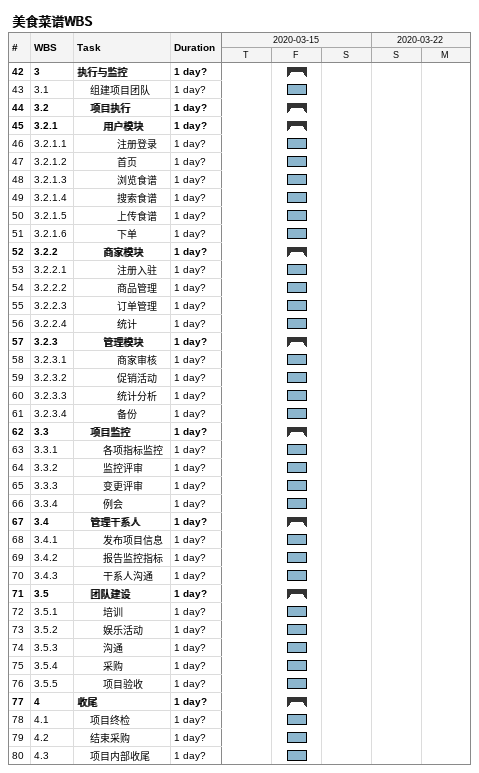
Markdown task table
美食菜谱WBS

| ID | WBS | Task | Duration | Start | Finish |
|---|---|---|---|---|---|
| 42 | 3 | **执行与监控** | 1d? | 2020-03-20 | 2020-03-20 |
| 43 | 3.1 | 组建项目团队 | 1d? | 2020-03-20 | 2020-03-20 |
| 44 | 3.2 | **项目执行** | 1d? | 2020-03-20 | 2020-03-20 |
| 45 | 3.2.1 | **用户模块** | 1d? | 2020-03-20 | 2020-03-20 |
| 46 | 3.2.1.1 | 注册登录 | 1d? | 2020-03-20 | 2020-03-20 |
| 47 | 3.2.1.2 | 首页 | 1d? | 2020-03-20 | 2020-03-20 |
| 48 | 3.2.1.3 | 浏览食谱 | 1d? | 2020-03-20 | 2020-03-20 |
| 49 | 3.2.1.4 | 搜索食谱 | 1d? | 2020-03-20 | 2020-03-20 |
| 50 | 3.2.1.5 | 上传食谱 | 1d? | 2020-03-20 | 2020-03-20 |
| 51 | 3.2.1.6 | 下单 | 1d? | 2020-03-20 | 2020-03-20 |
| 52 | 3.2.2 | **商家模块** | 1d? | 2020-03-20 | 2020-03-20 |
| 53 | 3.2.2.1 | 注册入驻 | 1d? | 2020-03-20 | 2020-03-20 |
| 54 | 3.2.2.2 | 商品管理 | 1d? | 2020-03-20 | 2020-03-20 |
| 55 | 3.2.2.3 | 订单管理 | 1d? | 2020-03-20 | 2020-03-20 |
| 56 | 3.2.2.4 | 统计 | 1d? | 2020-03-20 | 2020-03-20 |
| 57 | 3.2.3 | **管理模块** | 1d? | 2020-03-20 | 2020-03-20 |
| 58 | 3.2.3.1 | 商家审核 | 1d? | 2020-03-20 | 2020-03-20 |
| 59 | 3.2.3.2 | 促销活动 | 1d? | 2020-03-20 | 2020-03-20 |
| 60 | 3.2.3.3 | 统计分析 | 1d? | 2020-03-20 | 2020-03-20 |
| 61 | 3.2.3.4 | 备份 | 1d? | 2020-03-20 | 2020-03-20 |
| 62 | 3.3 | **项目监控** | 1d? | 2020-03-20 | 2020-03-20 |
| 63 | 3.3.1 | 各项指标监控 | 1d? | 2020-03-20 | 2020-03-20 |
| 64 | 3.3.2 | 监控评审 | 1d? | 2020-03-20 | 2020-03-20 |
| 65 | 3.3.3 | 变更评审 | 1d? | 2020-03-20 | 2020-03-20 |
| 66 | 3.3.4 | 例会 | 1d? | 2020-03-20 | 2020-03-20 |
| 67 | 3.4 | **管理干系人** | 1d? | 2020-03-20 | 2020-03-20 |
| 68 | 3.4.1 | 发布项目信息 | 1d? | 2020-03-20 | 2020-03-20 |
| 69 | 3.4.2 | 报告监控指标 | 1d? | 2020-03-20 | 2020-03-20 |
| 70 | 3.4.3 | 干系人沟通 | 1d? | 2020-03-20 | 2020-03-20 |
| 71 | 3.5 | **团队建设** | 1d? | 2020-03-20 | 2020-03-20 |
| 72 | 3.5.1 | 培训 | 1d? | 2020-03-20 | 2020-03-20 |
| 73 | 3.5.2 | 娱乐活动 | 1d? | 2020-03-20 | 2020-03-20 |
| 74 | 3.5.3 | 沟通 | 1d? | 2020-03-20 | 2020-03-20 |
| 75 | 3.5.4 | 采购 | 1d? | 2020-03-20 | 2020-03-20 |
| 76 | 3.5.5 | 项目验收 | 1d? | 2020-03-20 | 2020-03-20 |
| 77 | 4 | **收尾** | 1d? | 2020-03-20 | 2020-03-20 |
| 78 | 4.1 | 项目终检 | 1d? | 2020-03-20 | 2020-03-20 |
| 79 | 4.2 | 结束采购 | 1d? | 2020-03-20 | 2020-03-20 |
| 80 | 4.3 | 项目内部收尾 | 1d? | 2020-03-20 | 2020-03-20 |
